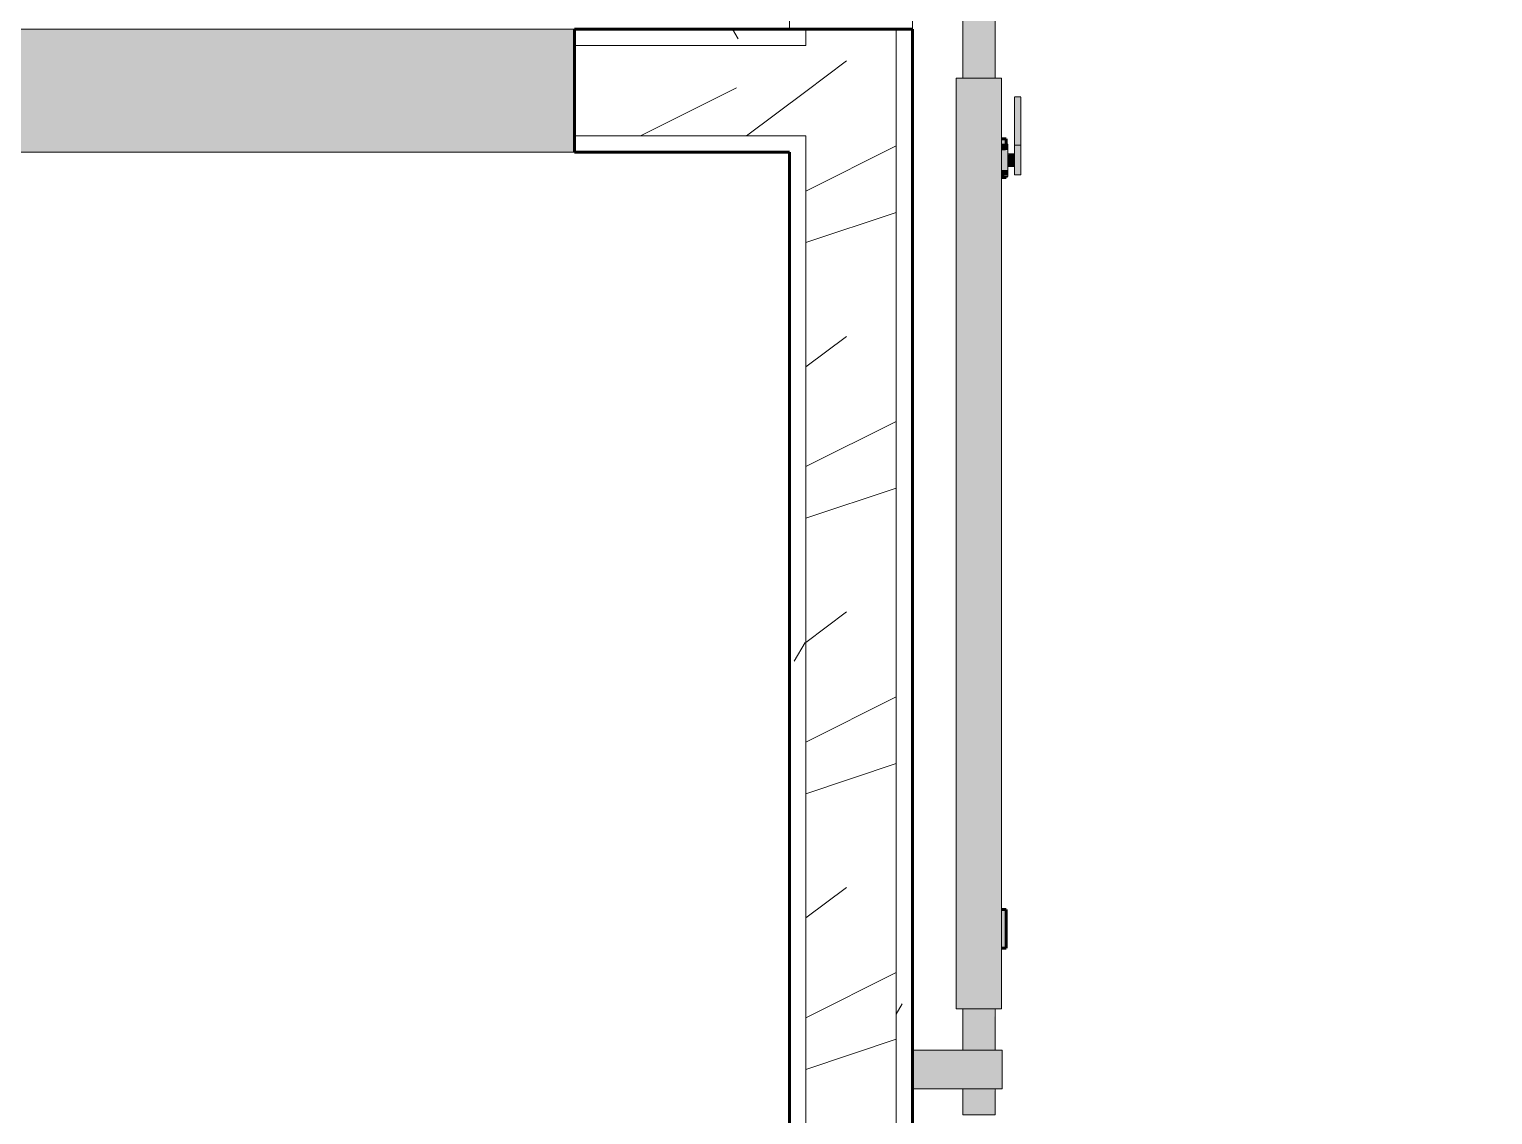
# Model space of a CAD drawing. Header units: inches. Extents: x -4061 to -1937, y 10959 to 12323.
# Drawn here: x -3236.7 to -3180.1, y 11748.7 to 11790.7 of the extents above; entities that cross this region are included whole.
import ezdxf

# ---------------------------------------------------------------- set-up
doc = ezdxf.new("R2010")
doc.units = ezdxf.units.IN
doc.header["$MEASUREMENT"] = 0
for name, color, linetype, lineweight in [('0-1', 7, 'Continuous', 5), ('0-2', 250, 'Continuous', 9), ('A-DOOR', 31, 'Continuous', 18), ('A-DOOR-1', 250, 'Continuous', 9), ('A-DOOR-3', 90, 'Continuous', 18), ('A-DOOR-4', 55, 'Continuous', 18), ('A-DOOR-5', 7, 'Continuous', 18), ('A-DOOR-6', 10, 'Continuous', 60), ('A-DOOR-7', 31, 'Continuous', 30), ('A-DOOR-8', 31, 'Continuous', 9), ('A-DOOR-FRAM', 31, 'Continuous', 30), ('A-WALL-1', 8, 'Continuous', 5), ('A-WALL-2', 10, 'Continuous', 60), ('A-WALL-3', 7, 'Continuous', 18), ('A-WALL-PATT-1', 250, 'Continuous', 9), ('A-WALL-PATT-2', 253, 'Continuous', 9)]:
    doc.layers.add(name, color=color, linetype=linetype, lineweight=lineweight)
pattern_1 = [(0, (0, 0), (20.48, 5.12), [0.845, -14.515, 0.845, -14.515, -81.92]), (0, (0, 0), (20.48, 5.12), [-30.72, 0.845, -29.875, 0.845, -14.515, -35.84]), (0, (0, 0), (20.48, 5.12), [-76.8, 0.845, -9.395, 0.845, -24.755]), (120, (7.68, 2.56), (-14.67405, 15.1762003), [0.845, -14.515, 0.845, -14.515, -81.92]), (120, (7.68, 2.56), (-14.67405, 15.1762003), [-30.72, 0.845, -29.875, 0.845, -14.515, -35.84]), (120, (7.68, 2.56), (-14.67405, 15.1762003), [-76.8, 0.845, -9.395, 0.845, -24.755]), (240, (10.24, 12.8), (-5.80595, -20.2962003), [0.845, -14.515, 0.845, -14.515, -81.92]), (240, (10.24, 12.8), (-5.80595, -20.2962003), [-30.72, 0.845, -29.875, 0.845, -14.515, -35.84]), (240, (10.24, 12.8), (-5.80595, -20.2962003), [-76.8, 0.845, -9.395, 0.845, -24.755])]
pattern_2 = [(216.87, (4.265, 10.662), (31.9871619, 21.32545714), [5.331, -47.981]), (206.565, (10.662, 7.464), (-10.662476, -10.6620098), [11.921, -11.921]), (198.435, (10.662, 2.132), (-21.32449365, -10.6625869), [6.744, -26.974])]

# ---------------------------------------------------------------- blocks, each defined once
blk = doc.blocks.new('Interior_barn_door_18732 - Interior_barn_door_18732-1655839-ENLARGED RCP - 3RD FLOOR PLAN - EAST')
at = {"layer": 'A-DOOR-3'}
for points in [[(-23.441, -5.823), (-23.682, -5.823), (-23.658, -6.073), (-23.441, -6.073), (-23.441, -6)], [(-23.441, -5.823), (-23.441, -6.073), (-22.691, -6.073), (-22.691, -5.823)], [(-23.243, -6.073), (-23.307, -6.073), (-23.283, -6.323), (-22.825, -6.323), (-22.849, -6.073), (-23.198, -6.073)], [(-22.691, -5.823), (-22.671, -6.073), (-22.45, -6.073), (-22.474, -5.823), (-22.626, -5.823)], [(-22.493, -6.323), (-23.631, -6.323), (-23.631, -6.573), (-22.488, -6.562), (-22.488, -6.323)], [(-22.488, -6.323), (-22.488, -6.573), (-20.632, -6.573), (-20.632, -6.323), (-22.408, -6.323)]]:
    blk.add_hatch(color=256, dxfattribs=at).paths.add_polyline_path(points, flags=0)
at = {"layer": 'A-DOOR-4'}
h = blk.add_hatch(color=256, dxfattribs=at)
h.paths.add_polyline_path([(20, -2.375), (18.5, -2.375), (18.5, -5.846), (20, -5.846), (20, -4.22)], flags=0)
h.paths.add_polyline_path([(-59, -2.375), (-59, -5.846), (-57.5, -5.846), (-57.5, -2.375), (-58.69, -2.375)], flags=0)
h = blk.add_hatch(color=256, dxfattribs=at)
h.paths.add_polyline_path([(18.5, -4.323), (-19.896, -4.344), (-19.896, -4.948), (18.5, -4.943), (18.5, -4.324)], flags=0)
h.paths.add_polyline_path([(-60, -4.323), (-60, -4.948), (-59, -4.948), (-59, -4.323)], flags=0)
h.paths.add_polyline_path([(-55.896, -4.323), (-57.5, -4.344), (-57.5, -4.948), (-55.896, -4.948), (-55.896, -4.343)], flags=0)
h.paths.add_polyline_path([(21, -4.323), (20, -4.345), (20, -4.948), (21, -4.948), (21, -4.344)], flags=0)
for points in [[(-53.214, -4.073), (-55.896, -4.073), (-55.896, -5.823), (-19.896, -5.823), (-19.896, -4.073), (-45.549, -4.073)], [(-52.058, -5.823), (-53.558, -5.823), (-53.558, -6), (-52.058, -5.974)]]:
    blk.add_hatch(color=256, dxfattribs=at).paths.add_polyline_path(points, flags=0)
h = blk.add_hatch(color=256, dxfattribs=at)
h.paths.add_polyline_path([(-19.896, -4.948), (-19.896, -5.573), (18.5, -5.552), (18.5, -4.948), (-14.891, -4.948)], flags=0)
h.paths.add_polyline_path([(-57.5, -4.948), (-57.5, -5.573), (-55.896, -5.548), (-55.896, -4.948)], flags=0)
h.paths.add_polyline_path([(-59, -4.948), (-60, -4.948), (-60, -5.573), (-59, -5.551), (-59, -5.108)], flags=0)
h.paths.add_polyline_path([(21, -4.948), (20, -4.95), (20, -5.573), (21, -5.552), (21, -5.11)], flags=0)
h = blk.add_hatch(color=256, dxfattribs=at)
h.paths.add_polyline_path([(-22.45, -5.823), (-22.45, -6), (-22.234, -6), (-22.234, -5.823)], flags=0)
h.paths.add_polyline_path([(-23.734, -5.823), (-23.734, -6), (-23.682, -6), (-23.682, -5.823)], flags=0)
at = {"layer": 'A-DOOR-1'}
for p, q in [((-23.691, -5.823), (-23.691, -6.073)), ((-23.682, -6.073), (-23.691, -6.073)), ((-23.691, -6.073), (-23.441, -6.073)), ((-23.441, -6.073), (-22.691, -6.073)), ((-23.316, -6.073), (-23.316, -6.323)), ((-23.316, -6.073), (-23.316, -6.323)), ((-22.816, -6.323), (-22.816, -6.073)), ((-22.816, -6.323), (-22.816, -6.073)), ((-22.691, -6.073), (-22.441, -6.073)), ((-22.441, -6.073), (-22.45, -6.073)), ((-22.441, -6.073), (-22.441, -5.823)), ((-22.488, -6.323), (-23.631, -6.323)), ((-23.631, -6.323), (-23.631, -6.573)), ((-23.631, -6.573), (-22.488, -6.573)), ((-22.486, -6.573), (-22.486, -6.323)), ((-20.62, -6.573), (-20.62, -6.323))]:
    blk.add_line(p, q, dxfattribs=at)
for points, knots in [([(-22.489, -6.573), (-22.396, -6.573), (-22.104, -6.573), (-21.532, -6.573), (-21.005, -6.573), (-20.736, -6.573), (-20.609, -6.573), (-20.622, -6.573), (-20.641, -6.573)], [0.1495851, 0.1495851, 0.1495851, 0.1495851, 0.2105513, 0.2964689, 0.3707648, 0.4376596, 0.4969616, 0.5310493, 0.5310493, 0.5310493, 0.5310493]), ([(-20.639, -6.323), (-20.62, -6.323), (-20.611, -6.323), (-20.735, -6.323), (-21.006, -6.323), (-21.528, -6.323), (-22.116, -6.323), (-22.378, -6.323), (-22.476, -6.323)], [-0.5310493, -0.5310493, -0.5310493, -0.5310493, -0.4969616, -0.4376596, -0.3707648, -0.2964689, -0.2105513, -0.1495851, -0.1495851, -0.1495851, -0.1495851])]:
    blk.add_open_spline(points, degree=3, knots=knots, dxfattribs=at)
at = {"layer": 'A-DOOR-5'}
for p, q in [((-59, -5.846), (-59, -2.375)), ((-57.5, -2.375), (-57.5, -5.846)), ((-59, -4.323), (-60, -4.323)), ((-60, -4.323), (-60, -4.948)), ((-55.896, -4.323), (-57.5, -4.323)), ((-55.896, -5.823), (-55.896, -4.073)), ((-55.896, -4.073), (-19.896, -4.073)), ((-19.896, -4.073), (-19.896, -5.823)), ((18.5, -4.323), (-19.896, -4.323)), ((-60, -4.948), (-60, -5.573)), ((-60, -5.573), (-59, -5.573)), ((-57.5, -5.573), (-55.896, -5.573)), ((-19.896, -5.573), (18.5, -5.573)), ((-57.5, -5.846), (-59, -5.846)), ((-19.896, -5.823), (-55.896, -5.823))]:
    blk.add_line(p, q, dxfattribs=at)
at = {"layer": 'A-DOOR-6'}
for p, q in [((-53.558, -6), (-53.558, -5.823)), ((-52.058, -6), (-53.558, -6)), ((-52.058, -5.823), (-52.058, -6)), ((-23.734, -6), (-23.734, -5.823)), ((-23.682, -6), (-23.734, -6)), ((-22.234, -6), (-22.45, -6)), ((-22.234, -5.823), (-22.234, -6))]:
    blk.add_line(p, q, dxfattribs=at)
blk = doc.blocks.new('CTR - 1st Phase - Unit Layouts_rvt-1-ENLARGED RCP - 3RD FLOOR PLAN - EAST')
at = {"layer": 'A-WALL-1'}
blk.add_hatch(color=256, dxfattribs=at).paths.add_polyline_path([(-3215.647, 11785.905), (-3215.647, 11790.655), (-3249.647, 11790.655), (-3249.647, 11789.78), (-3285.647, 11789.78), (-3285.647, 11786.78), (-3249.647, 11786.78), (-3249.647, 11785.905), (-3227.629, 11785.905)], flags=0)
at = {"layer": 'A-WALL-PATT-1'}
h = blk.add_hatch(dxfattribs=at)
h.set_pattern_fill('FP_1', color=256, style=0, pattern_type=2)
h.set_pattern_definition(pattern_1)
h.paths.add_polyline_path([(-3206.699, 11742.335), (-3206.699, 11786.53), (-3207.324, 11786.53), (-3207.324, 11742.335)], flags=0)
h.paths.add_polyline_path([(-3206.699, 11790.03), (-3206.699, 11790.655), (-3207.324, 11790.655), (-3207.324, 11790.03)], flags=0)
h.paths.add_polyline_path([(-3206.699, 11826.655), (-3206.699, 11829.757), (-3207.324, 11829.757), (-3207.324, 11826.655)], flags=0)
h = blk.add_hatch(dxfattribs=at)
h.set_pattern_fill('FP_1', color=256, style=0, pattern_type=2)
h.set_pattern_definition(pattern_1)
h.paths.add_polyline_path([(-3203.199, 11742.339), (-3202.574, 11742.339), (-3202.574, 11790.655), (-3203.199, 11790.655), (-3203.199, 11742.339)], flags=0)
h.paths.add_polyline_path([(-3202.574, 11826.655), (-3202.574, 11829.757), (-3203.199, 11829.757), (-3203.199, 11826.655)], flags=0)
h = blk.add_hatch(dxfattribs=at)
h.set_pattern_fill('FP_1', color=256, style=0, pattern_type=2)
h.set_pattern_definition(pattern_1)
h.paths.add_polyline_path([(-3215.647, 11790.03), (-3207.324, 11790.03), (-3207.324, 11790.655), (-3215.647, 11790.655)], flags=0)
h.paths.add_polyline_path([(-3249.647, 11790.03), (-3249.647, 11790.655), (-3335.724, 11790.655), (-3335.724, 11790.03), (-3255.249, 11790.03)], flags=0)
h = blk.add_hatch(dxfattribs=at)
h.set_pattern_fill('FP_1', color=256, style=0, pattern_type=2)
h.set_pattern_definition(pattern_1)
h.paths.add_polyline_path([(-3207.324, 11785.905), (-3207.324, 11786.53), (-3215.647, 11786.53), (-3215.647, 11785.905), (-3212.299, 11785.905)], flags=0)
h.paths.add_polyline_path([(-3249.647, 11785.905), (-3249.647, 11786.53), (-3335.724, 11786.521), (-3335.724, 11785.905), (-3255.249, 11785.905)], flags=0)
at = {"layer": 'A-WALL-PATT-2'}
h = blk.add_hatch(dxfattribs=at)
h.set_pattern_fill('FP_2', color=256, style=0, pattern_type=2)
h.set_pattern_definition(pattern_2)
h.paths.add_polyline_path([(-3204.635, 11742.335), (-3203.199, 11742.335), (-3203.199, 11790.655), (-3206.699, 11790.655), (-3206.699, 11742.335)], flags=0)
h.paths.add_polyline_path([(-3203.199, 11826.655), (-3203.199, 11830.382), (-3206.699, 11830.382), (-3206.699, 11826.655), (-3204.635, 11826.655)], flags=0)
h = blk.add_hatch(dxfattribs=at)
h.set_pattern_fill('FP_2', color=256, style=0, pattern_type=2)
h.set_pattern_definition(pattern_2)
h.paths.add_polyline_path([(-3215.647, 11786.53), (-3206.699, 11786.53), (-3206.699, 11790.03), (-3215.647, 11790.03), (-3215.647, 11789.78)], flags=0)
h.paths.add_polyline_path([(-3334.249, 11786.53), (-3249.647, 11786.53), (-3249.647, 11786.78), (-3285.647, 11786.78), (-3285.647, 11789.78), (-3249.647, 11789.78), (-3249.647, 11790.03), (-3335.724, 11790.024), (-3335.724, 11786.53)], flags=0)
at = {"layer": 'A-WALL-2'}
for p, q in [((-3215.647, 11790.655), (-3207.324, 11790.655)), ((-3215.647, 11785.905), (-3215.647, 11790.655)), ((-3207.324, 11790.655), (-3202.574, 11790.655)), ((-3202.574, 11790.655), (-3202.574, 11742.335)), ((-3207.324, 11785.905), (-3215.647, 11785.905)), ((-3207.324, 11746.644), (-3207.324, 11785.905))]:
    blk.add_line(p, q, dxfattribs=at)
at = {"layer": 'A-WALL-3'}
for p, q in [((-3207.324, 11826.655), (-3207.324, 11790.655)), ((-3202.574, 11790.655), (-3202.574, 11826.655)), ((-3215.647, 11790.655), (-3249.647, 11790.655)), ((-3206.699, 11790.03), (-3206.699, 11790.655)), ((-3203.199, 11742.335), (-3203.199, 11790.655)), ((-3207.324, 11790.03), (-3215.647, 11790.03)), ((-3206.699, 11790.03), (-3207.324, 11790.03)), ((-3207.324, 11786.53), (-3215.647, 11786.53)), ((-3206.699, 11786.53), (-3207.324, 11786.53)), ((-3206.699, 11742.335), (-3206.699, 11786.53)), ((-3249.647, 11785.905), (-3215.647, 11785.905))]:
    blk.add_line(p, q, dxfattribs=at)
at = {"layer": '0-2', "rotation": 90.00000000000242}
blk.add_blockref('Interior_barn_door_18732 - Interior_barn_door_18732-1655839-ENLARGED RCP - 3RD FLOOR PLAN - EAST', (-3204.949, 11808.655), dxfattribs=at)
blk = doc.blocks.new('HOLLOW METAL - UNIT DOOR-1759144-ENLARGED RCP - 3RD FLOOR PLAN - EAST')
at = {"layer": 'A-DOOR-7'}
for p, q in [((18, 38.25), (16.25, 38.25)), ((16.25, 38.25), (16.25, 2.25)), ((18, 2.25), (18, 38.25)), ((16.25, 2.25), (18, 2.25))]:
    blk.add_line(p, q, dxfattribs=at)
at = {"layer": 'A-DOOR-8'}
blk.add_arc((18, 2.25), 36, 90, 180, dxfattribs=at)
at = {"layer": 'A-DOOR-FRAM'}
for p, q in [((-18, 2.25), (-20, 2.25)), ((-20, 2.25), (-20, -3.5)), ((-18, 0.3125), (-18, 2.25)), ((18, 2.25), (18, 0.3125)), ((20, 2.25), (18, 2.25)), ((20, -3.5), (20, 2.25)), ((-17.375, 0.3125), (-18, 0.3125)), ((-17.375, -1.5625), (-17.375, 0.3125)), ((18, 0.3125), (17.375, 0.3125)), ((17.375, 0.3125), (17.375, -1.5625)), ((-18, -3.5), (-18, -1.5625)), ((-18, -1.5625), (-17.375, -1.5625)), ((17.375, -1.5625), (18, -1.5625)), ((18, -1.5625), (18, -3.5)), ((-20, -3.5), (-18, -3.5)), ((18, -3.5), (20, -3.5))]:
    blk.add_line(p, q, dxfattribs=at)

msp = doc.modelspace()

# ---------------------------------------------------------------- block references
at = {"layer": '0-1'}
msp.add_blockref('CTR - 1st Phase - Unit Layouts_rvt-1-ENLARGED RCP - 3RD FLOOR PLAN - EAST', (0, 0), dxfattribs=at)
at = {"layer": 'A-DOOR'}
msp.add_blockref('HOLLOW METAL - UNIT DOOR-1759144-ENLARGED RCP - 3RD FLOOR PLAN - EAST', (-3161.124, 11740.339), dxfattribs=at)

doc.saveas('drawing.dxf')
